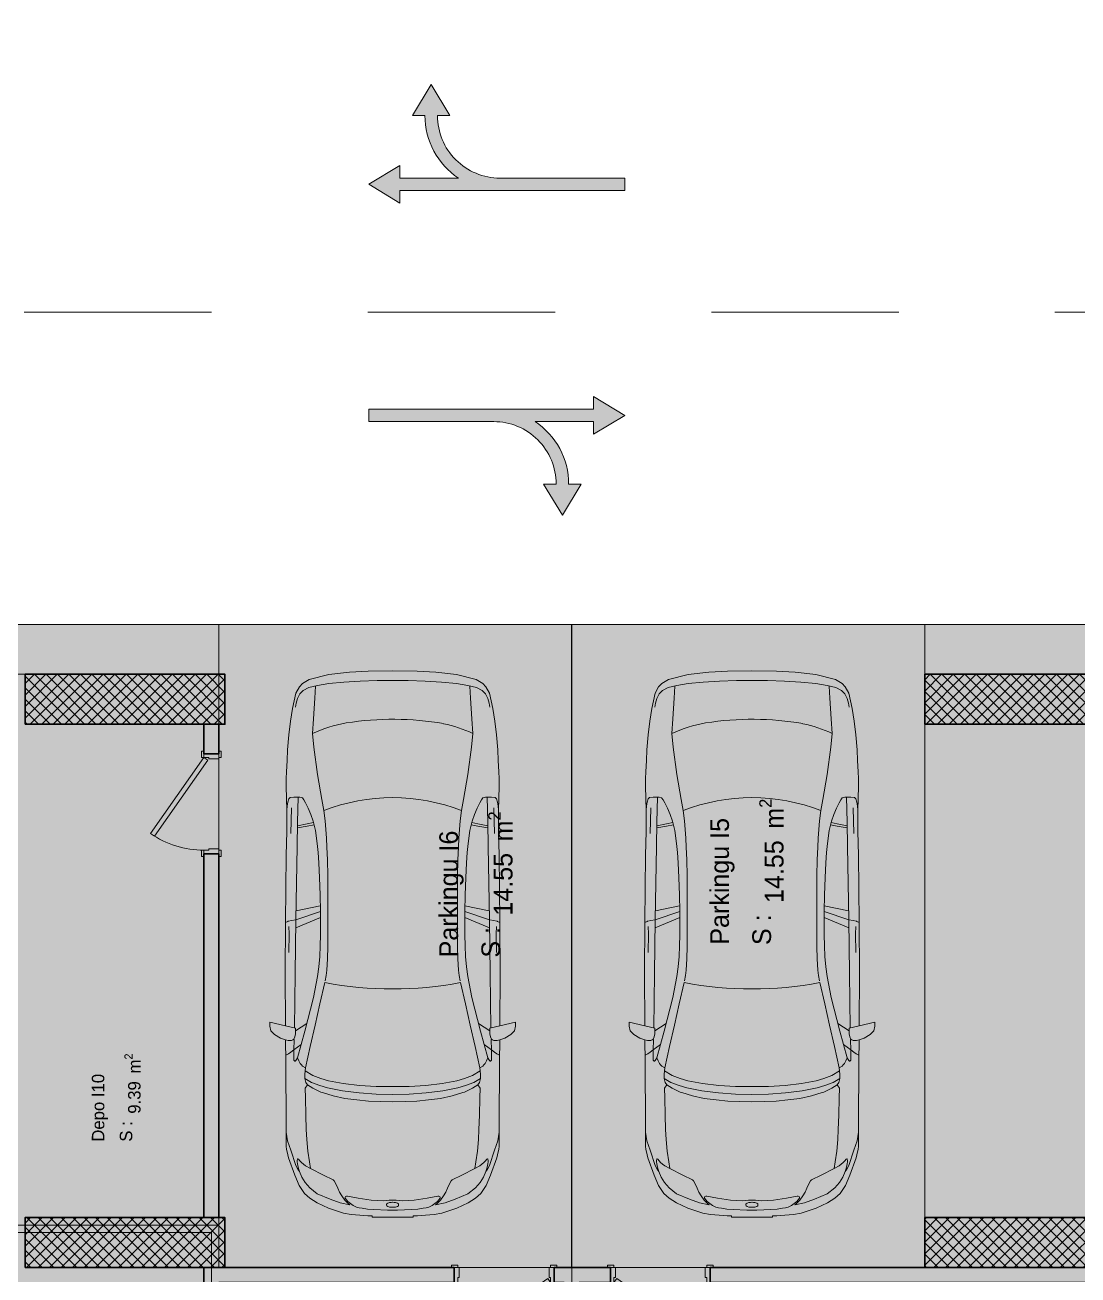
# Model space of a CAD drawing. Header units: millimetres. Extents: x 635850 to 824661, y -5878409 to -5774454.
# Drawn here: x 791653 to 800081, y -5817762 to -5807753 of the extents above; entities that cross this region are included whole.
import ezdxf
from ezdxf.enums import TextEntityAlignment as Align

# ---------------------------------------------------------------- set-up
doc = ezdxf.new("R2010")
doc.units = ezdxf.units.MM
doc.header["$MEASUREMENT"] = 0
doc.linetypes.add('A - Long Dashed', pattern=[2750, 1500, -1250])
for name, color, linetype, lineweight, true_color in [('A - Ndertesa 1 - Veturat_Pen_No__102', 7, 'Continuous', 13, 0xcccccc), ('A - Ndertesa 9 test_Pen_No__102', 7, 'Continuous', 13, 0xcccccc), ('A - Ndertesa 9 test_Pen_No__249', 7, 'Continuous', 13, 0xe8e8e8), ('A - Ndertesa 9 test_Pen_No__61', 7, 'Continuous', 20, 0x6a6a6a), ('A - Ndertesa 9 test_Pen_No__82', 7, 'Continuous', 20, 0xaaaaaa), ('A - Ndertesa 9 test_Pen_No__94', 7, 'Continuous', 13, 0xe4ad2c)]:
    doc.layers.add(name, color=color, linetype=linetype, lineweight=lineweight, true_color=true_color)
doc.layers.add('A - Ndertesa 9 test', color=7, linetype='Continuous')
doc.layers.add('ARCHICAD Doors', color=7, linetype='Continuous')
for name, color, linetype, lineweight in [('A - Ndertesa 9 test_Pen_No__1', 7, 'Continuous', 13), ('A - Ndertesa 9 test_Pen_No__101', 252, 'Continuous', 13), ('A - Ndertesa 9 test_Pen_No__22', 8, 'Continuous', 35), ('A - Ndertesa 9 test_Pen_No__42', 8, 'Continuous', 25), ('ARCHICAD Doors_Pen_No__142', 8, 'Continuous', 13), ('ARCHICAD Doors_Pen_No__22', 8, 'Continuous', 35), ('ARCHICAD Zone Stamps_Pen_No__101', 252, 'Continuous', 13)]:
    doc.layers.add(name, color=color, linetype=linetype, lineweight=lineweight)
doc.styles.add('GENERATED_STYLE_1', font='GOTHIC.TTF')
pattern_1 = [(45, (664183.82, -5827429.525), (-45.96194, 45.96194), []), (135, (664183.82, -5827429.525), (45.96194, 45.96194), [])]

# ---------------------------------------------------------------- blocks, each defined once
blk = doc.blocks.new('Parkingu I5__84', base_point=(797440, -5814493))
at = {"layer": 'A - Ndertesa 9 test_Pen_No__94', "linetype": 'Continuous', "lineweight": 0, "true_color": 0xffffff}
blk.add_hatch(color=7, dxfattribs=at).paths.add_polyline_path([(796029, -5817702), (798854, -5817702), (798854, -5812552), (796029, -5812552)])
at = {"layer": 'ARCHICAD Zone Stamps_Pen_No__101', "color": 252, "lineweight": 13, "insert": (797530, -5814783), "char_height": 150, "attachment_point": 1, "rotation": 90, "style": 'GENERATED_STYLE_1'}
blk.add_mtext('\\A1;{\\pql;\\pt0,5050;\\fCentury Gothic|b0|i0|c0|p34;14.55\\fCentury Gothic|b0|i0|c0|p34;\\A1{\\H.66x;\\S^  ;}\\fCentury Gothic|b0|i0|c0|p34; m\\fCentury Gothic|b0|i0|c0|p34;\\A1{\\H.66x;\\S2^  ;}}', dxfattribs=at)
at = {"layer": 'ARCHICAD Zone Stamps_Pen_No__101', "color": 252, "lineweight": 13, "style": 'GENERATED_STYLE_1'}
for tag, p in [('DUMMY_849', (797137, -5813922)), ('calculatedAreaCode', (797474, -5815120)), ('ROOM_NAME', (797137, -5815117))]:
    blk.add_attdef(tag, text='', height=150, rotation=90, dxfattribs=at).set_placement(p, align=Align.TOP_LEFT)
blk = doc.blocks.new('Parkingu I6__85', base_point=(795272, -5814595))
at = {"layer": 'A - Ndertesa 9 test_Pen_No__94', "linetype": 'Continuous', "lineweight": 0, "true_color": 0xffffff}
blk.add_hatch(color=7, dxfattribs=at).paths.add_polyline_path([(793204, -5817702), (796029, -5817702), (796029, -5812552), (793204, -5812552)])
at = {"layer": 'ARCHICAD Zone Stamps_Pen_No__101', "color": 252, "lineweight": 13, "insert": (795361, -5814885), "char_height": 150, "attachment_point": 1, "rotation": 90, "style": 'GENERATED_STYLE_1'}
blk.add_mtext('\\A1;{\\pql;\\pt0,5050;\\fCentury Gothic|b0|i0|c0|p34;14.55\\fCentury Gothic|b0|i0|c0|p34;\\A1{\\H.66x;\\S^  ;}\\fCentury Gothic|b0|i0|c0|p34; m\\fCentury Gothic|b0|i0|c0|p34;\\A1{\\H.66x;\\S2^  ;}}', dxfattribs=at)
at = {"layer": 'ARCHICAD Zone Stamps_Pen_No__101', "color": 252, "lineweight": 13, "style": 'GENERATED_STYLE_1'}
for tag, p in [('DUMMY_849', (794969, -5814024)), ('calculatedAreaCode', (795306, -5815221)), ('ROOM_NAME', (794969, -5815219))]:
    blk.add_attdef(tag, text='', height=150, rotation=90, dxfattribs=at).set_placement(p, align=Align.TOP_LEFT)
blk = doc.blocks.new('Depo I8__112', base_point=(799113, -5818292))
at = {"layer": 'A - Ndertesa 9 test_Pen_No__94', "linetype": 'Continuous', "lineweight": 0, "true_color": 0xffffff}
blk.add_hatch(color=7, dxfattribs=at).paths.add_polyline_path([(800400, -5817702), (796029, -5817702), (796029, -5819919), (800400, -5819778)])
at = {"layer": 'ARCHICAD Zone Stamps_Pen_No__101', "color": 252, "lineweight": 13, "insert": (799172, -5818447), "char_height": 100, "attachment_point": 1, "rotation": 90, "style": 'GENERATED_STYLE_1'}
blk.add_mtext('\\A1;{\\pql;\\pt0,5050;\\fCentury Gothic|b0|i0|c0|p34;9.38\\fCentury Gothic|b0|i0|c0|p34;\\A1{\\H.66x;\\S^  ;}\\fCentury Gothic|b0|i0|c0|p34; m\\fCentury Gothic|b0|i0|c0|p34;\\A1{\\H.66x;\\S2^  ;}}', dxfattribs=at)
at = {"layer": 'ARCHICAD Zone Stamps_Pen_No__101', "color": 252, "lineweight": 13, "style": 'GENERATED_STYLE_1'}
for tag, p in [('DUMMY_849', (798911, -5817951)), ('calculatedAreaCode', (799135, -5818671)), ('ROOM_NAME', (798911, -5818671))]:
    blk.add_attdef(tag, text='', height=100, rotation=90, dxfattribs=at).set_placement(p, align=Align.TOP_LEFT)
blk = doc.blocks.new('Depo I9__113', base_point=(793940, -5818879))
at = {"layer": 'A - Ndertesa 9 test_Pen_No__94', "linetype": 'Continuous', "lineweight": 0, "true_color": 0xffffff}
blk.add_hatch(color=7, dxfattribs=at).paths.add_polyline_path([(796029, -5817702), (793144, -5817702), (793144, -5820013), (796029, -5819919)])
at = {"layer": 'ARCHICAD Zone Stamps_Pen_No__101', "color": 252, "lineweight": 13, "insert": (793999, -5819034), "char_height": 100, "attachment_point": 1, "rotation": 90, "style": 'GENERATED_STYLE_1'}
blk.add_mtext('\\A1;{\\pql;\\pt0,5050;\\fCentury Gothic|b0|i0|c0|p34;6.53\\fCentury Gothic|b0|i0|c0|p34;\\A1{\\H.66x;\\S^  ;}\\fCentury Gothic|b0|i0|c0|p34; m\\fCentury Gothic|b0|i0|c0|p34;\\A1{\\H.66x;\\S2^  ;}}', dxfattribs=at)
at = {"layer": 'ARCHICAD Zone Stamps_Pen_No__101', "color": 252, "lineweight": 13, "style": 'GENERATED_STYLE_1'}
for tag, p in [('DUMMY_849', (793738, -5818538)), ('calculatedAreaCode', (793962, -5819258)), ('ROOM_NAME', (793738, -5819258))]:
    blk.add_attdef(tag, text='', height=100, rotation=90, dxfattribs=at).set_placement(p, align=Align.TOP_LEFT)
blk = doc.blocks.new('Depo I10__114', base_point=(792388, -5816317))
at = {"layer": 'A - Ndertesa 9 test_Pen_No__94', "linetype": 'Continuous', "lineweight": 0, "true_color": 0xffffff}
blk.add_hatch(color=7, dxfattribs=at).paths.add_polyline_path([(793204, -5812952), (791074, -5812952), (791074, -5817362), (793204, -5817362)])
at = {"layer": 'ARCHICAD Zone Stamps_Pen_No__101', "color": 252, "lineweight": 13, "insert": (792448, -5816471), "char_height": 100, "attachment_point": 1, "rotation": 90, "style": 'GENERATED_STYLE_1'}
blk.add_mtext('\\A1;{\\pql;\\pt0,5050;\\fCentury Gothic|b0|i0|c0|p34;9.39\\fCentury Gothic|b0|i0|c0|p34;\\A1{\\H.66x;\\S^  ;}\\fCentury Gothic|b0|i0|c0|p34; m\\fCentury Gothic|b0|i0|c0|p34;\\A1{\\H.66x;\\S2^  ;}}', dxfattribs=at)
at = {"layer": 'ARCHICAD Zone Stamps_Pen_No__101', "color": 252, "lineweight": 13, "style": 'GENERATED_STYLE_1'}
for tag, p in [('DUMMY_849', (792187, -5815975)), ('calculatedAreaCode', (792411, -5816695)), ('ROOM_NAME', (792187, -5816695))]:
    blk.add_attdef(tag, text='', height=100, rotation=90, dxfattribs=at).set_placement(p, align=Align.TOP_LEFT)
blk = doc.blocks.new('Depo I11__115', base_point=(791697, -5819052))
at = {"layer": 'A - Ndertesa 9 test_Pen_No__94', "linetype": 'Continuous', "lineweight": 0, "true_color": 0xffffff}
blk.add_hatch(color=7, dxfattribs=at).paths.add_polyline_path([(788954, -5817422), (788958, -5820148), (793144, -5820014), (793144, -5817422)])
at = {"layer": 'ARCHICAD Zone Stamps_Pen_No__101', "color": 252, "lineweight": 13, "insert": (791757, -5819246), "char_height": 100, "attachment_point": 1, "rotation": 90, "style": 'GENERATED_STYLE_1'}
blk.add_mtext('\\A1;{\\pql;\\pt0,5050;\\fCentury Gothic|b0|i0|c0|p34;11.14\\fCentury Gothic|b0|i0|c0|p34;\\A1{\\H.66x;\\S^  ;}\\fCentury Gothic|b0|i0|c0|p34; m\\fCentury Gothic|b0|i0|c0|p34;\\A1{\\H.66x;\\S2^  ;}}', dxfattribs=at)
at = {"layer": 'ARCHICAD Zone Stamps_Pen_No__101', "color": 252, "lineweight": 13, "style": 'GENERATED_STYLE_1'}
for tag, p in [('DUMMY_849', (791495, -5818672)), ('calculatedAreaCode', (791720, -5819470)), ('ROOM_NAME', (791495, -5819473))]:
    blk.add_attdef(tag, text='', height=100, rotation=90, dxfattribs=at).set_placement(p, align=Align.TOP_LEFT)
blk = doc.blocks.new('Door 25_8')
at = {"layer": 'ARCHICAD Doors_Pen_No__142', "color": 8, "linetype": 'Continuous', "lineweight": 13}
for p, q in [((-260, 394), (-237, 427)), ((-237, 427), (372, 0)), ((349, -33), (-260, 394)), ((-422, 0), (-422, 19)), ((-422, 19), (-372, 19)), ((-372, 0), (-422, 0)), ((-372, 0), (-400, 0)), ((-400, 0), (-400, -120)), ((-372, 19), (-372, 0)), ((-372, -40), (-372, 0)), ((372, 0), (349, -33)), ((372, 19), (422, 19)), ((372, 0), (372, 19)), ((422, 0), (372, 0)), ((400, 0), (372, 0)), ((372, 0), (372, -40)), ((400, -120), (400, 0)), ((422, 19), (422, 0)), ((-360, -40), (-372, -40)), ((-360, -120), (-360, -40)), ((372, -40), (360, -40)), ((360, -40), (360, -120)), ((-422, -139), (-422, -120)), ((-422, -120), (-372, -120)), ((-372, -139), (-422, -139)), ((-400, -120), (-360, -120)), ((-372, -120), (-372, -139)), ((360, -120), (400, -120)), ((372, -120), (422, -120)), ((372, -139), (372, -120)), ((422, -139), (372, -139)), ((422, -120), (422, -139))]:
    blk.add_line(p, q, dxfattribs=at)
blk.add_arc((372, 0), 744, 145, 180, dxfattribs=at)
at = {"layer": 'ARCHICAD Doors_Pen_No__22', "color": 8, "linetype": 'Continuous', "lineweight": 35}
for p, q in [((-400, 0), (-422, 0)), ((-400, 0), (-422, 0)), ((-400, 0), (-400, -120)), ((-400, 0), (-400, -120)), ((400, 0), (400, -120)), ((400, 0), (400, -120)), ((400, 0), (422, 0)), ((400, 0), (422, 0)), ((-400, -120), (-422, -120)), ((-400, -120), (-422, -120)), ((400, -120), (422, -120)), ((400, -120), (422, -120))]:
    blk.add_line(p, q, dxfattribs=at)
blk = doc.blocks.new('Wall_400', base_point=(793204, -5813352))
at = {"layer": 'A - Ndertesa 9 test_Pen_No__102', "linetype": 'Continuous', "lineweight": 0, "true_color": 0xcccccc}
for points in [[(793204, -5813352), (793084, -5813352), (793084, -5813589), (793204, -5813589)], [(793084, -5817302), (793204, -5817302), (793204, -5814389), (793084, -5814389)], [(793204, -5817702), (793084, -5817702), (793084, -5819760), (793181, -5819760), (793200, -5819760), (793200, -5819760), (793204, -5819760)]]:
    blk.add_hatch(color=254, dxfattribs=at).paths.add_polyline_path(points)
at = {"layer": 'A - Ndertesa 9 test_Pen_No__22', "color": 8, "linetype": 'Continuous', "lineweight": 35}
for p, q in [((793084, -5813589), (793084, -5813567)), ((793084, -5813589), (793204, -5813589)), ((793204, -5813589), (793204, -5813567)), ((793084, -5814389), (793084, -5814411)), ((793084, -5814389), (793204, -5814389)), ((793204, -5814389), (793204, -5814411))]:
    blk.add_line(p, q, dxfattribs=at)
at = {"layer": 'A - Ndertesa 9 test_Pen_No__22', "color": 8, "linetype": 'Continuous', "lineweight": 35, "flags": 128}
for points in [[(793084, -5813352), (793084, -5813589)], [(793204, -5813589), (793204, -5813352)], [(793084, -5814389), (793084, -5817302)], [(793204, -5817302), (793204, -5814389)], [(793084, -5817702), (793084, -5819760)], [(793204, -5819760), (793204, -5817822)], [(793084, -5819760), (793181, -5819760)], [(793200, -5819760), (793204, -5819760)]]:
    blk.add_lwpolyline(points, dxfattribs=at)
at = {"layer": 'ARCHICAD Doors', "color": 7, "linetype": 'Continuous', "lineweight": 13, "zscale": 1000, "rotation": 90}
blk.add_blockref('Door 25_8', (793084, -5813989), dxfattribs=at)
blk = doc.blocks.new('Wall_408', base_point=(806404, -5817702))
at = {"layer": 'A - Ndertesa 9 test_Pen_No__102', "linetype": 'Continuous', "lineweight": 0, "true_color": 0xcccccc}
for points in [[(793204, -5817702), (793204, -5817822), (795088, -5817822), (795088, -5817702)], [(795888, -5817702), (795888, -5817822), (796338, -5817822), (796338, -5817702)], [(797138, -5817822), (800587, -5817822), (800587, -5817702), (797138, -5817702)], [(801387, -5817822), (806284, -5817822), (806284, -5817702), (801387, -5817702)]]:
    blk.add_hatch(color=254, dxfattribs=at).paths.add_polyline_path(points)
at = {"layer": 'A - Ndertesa 9 test_Pen_No__22', "color": 8, "linetype": 'Continuous', "lineweight": 35}
for p, q in [((795088, -5817702), (795066, -5817702)), ((795088, -5817822), (795088, -5817702)), ((795888, -5817702), (795910, -5817702)), ((795888, -5817822), (795888, -5817702)), ((796338, -5817702), (796316, -5817702)), ((796338, -5817822), (796338, -5817702)), ((797138, -5817702), (797160, -5817702)), ((797138, -5817822), (797138, -5817702)), ((800587, -5817702), (800565, -5817702)), ((800587, -5817822), (800587, -5817702)), ((801387, -5817702), (801409, -5817702)), ((801387, -5817822), (801387, -5817702)), ((795088, -5817822), (795066, -5817822)), ((795888, -5817822), (795910, -5817822)), ((796338, -5817822), (796316, -5817822)), ((797138, -5817822), (797160, -5817822)), ((800587, -5817822), (800565, -5817822)), ((801387, -5817822), (801409, -5817822))]:
    blk.add_line(p, q, dxfattribs=at)
at = {"layer": 'A - Ndertesa 9 test_Pen_No__22', "color": 8, "linetype": 'Continuous', "lineweight": 35, "flags": 128}
for points in [[(795088, -5817702), (793253, -5817702)], [(796338, -5817702), (795888, -5817702)], [(798854, -5817702), (797138, -5817702)], [(800587, -5817702), (800454, -5817702)], [(803404, -5817702), (801387, -5817702)], [(793204, -5817822), (795088, -5817822)], [(795888, -5817822), (795969, -5817822)], [(796089, -5817822), (796338, -5817822)], [(797138, -5817822), (800334, -5817822)], [(800454, -5817822), (800587, -5817822)], [(801387, -5817822), (806284, -5817822)]]:
    blk.add_lwpolyline(points, dxfattribs=at)
at = {"layer": 'ARCHICAD Doors', "color": 7, "linetype": 'Continuous', "lineweight": 13, "xscale": -1, "zscale": 1000, "rotation": 180}
blk.add_blockref('Door 25_8', (795488, -5817822), dxfattribs=at)
at = {"layer": 'ARCHICAD Doors', "color": 7, "linetype": 'Continuous', "lineweight": 13, "zscale": 1000, "rotation": 180}
for p in [(796738, -5817822), (800987, -5817822)]:
    blk.add_blockref('Door 25_8', p, dxfattribs=at)
blk = doc.blocks.new('Column_434', base_point=(799654, -5813152))
at = {"layer": 'A - Ndertesa 9 test_Pen_No__101', "linetype": 'Continuous', "lineweight": 13}
h = blk.add_hatch(dxfattribs=at)
h.set_pattern_fill('Concrete_Block', color=252, style=0, pattern_type=2)
h.set_pattern_definition(pattern_1)
h.paths.add_polyline_path([(798854, -5813352), (800454, -5813352), (800454, -5812952), (798854, -5812952)])
at = {"layer": 'A - Ndertesa 9 test_Pen_No__22', "color": 8, "linetype": 'Continuous', "lineweight": 35, "flags": 128}
blk.add_lwpolyline([(798854, -5813352), (798854, -5812952), (800454, -5812952), (800454, -5813352)], close=True, dxfattribs=at)
blk = doc.blocks.new('Column_435', base_point=(792453, -5813152))
at = {"layer": 'A - Ndertesa 9 test_Pen_No__101', "linetype": 'Continuous', "lineweight": 13}
h = blk.add_hatch(dxfattribs=at)
h.set_pattern_fill('Concrete_Block', color=252, style=0, pattern_type=2)
h.set_pattern_definition(pattern_1)
h.paths.add_polyline_path([(791653, -5813352), (793253, -5813352), (793253, -5812952), (791653, -5812952)])
at = {"layer": 'A - Ndertesa 9 test_Pen_No__22', "color": 8, "linetype": 'Continuous', "lineweight": 35, "flags": 128}
blk.add_lwpolyline([(791653, -5813352), (791653, -5812952), (793253, -5812952), (793253, -5813352)], close=True, dxfattribs=at)
blk = doc.blocks.new('Column_437', base_point=(799654, -5817502))
at = {"layer": 'A - Ndertesa 9 test_Pen_No__101', "linetype": 'Continuous', "lineweight": 13}
h = blk.add_hatch(dxfattribs=at)
h.set_pattern_fill('Concrete_Block', color=252, style=0, pattern_type=2)
h.set_pattern_definition(pattern_1)
h.paths.add_polyline_path([(798854, -5817702), (800454, -5817702), (800454, -5817302), (798854, -5817302)])
at = {"layer": 'A - Ndertesa 9 test_Pen_No__22', "color": 8, "linetype": 'Continuous', "lineweight": 35, "flags": 128}
blk.add_lwpolyline([(798854, -5817702), (798854, -5817302), (800454, -5817302), (800454, -5817702)], close=True, dxfattribs=at)
blk = doc.blocks.new('Column_439', base_point=(792453, -5817502))
at = {"layer": 'A - Ndertesa 9 test_Pen_No__101', "linetype": 'Continuous', "lineweight": 13}
h = blk.add_hatch(dxfattribs=at)
h.set_pattern_fill('Concrete_Block', color=252, style=0, pattern_type=2)
h.set_pattern_definition(pattern_1)
h.paths.add_polyline_path([(791653, -5817702), (793253, -5817702), (793253, -5817302), (791653, -5817302)])
at = {"layer": 'A - Ndertesa 9 test_Pen_No__22', "color": 8, "linetype": 'Continuous', "lineweight": 35, "flags": 128}
blk.add_lwpolyline([(791653, -5817702), (791653, -5817302), (793253, -5817302), (793253, -5817702)], close=True, dxfattribs=at)
blk = doc.blocks.new('Car 05 25')
at = {"layer": 'A - Ndertesa 1 - Veturat_Pen_No__102', "color": 254, "linetype": 'Continuous', "lineweight": 13, "true_color": 0xcccccc}
for p, q in [((125, 791), (129, 820)), ((129, 820), (139, 832)), ((139, 832), (165, 840)), ((165, 840), (195, 844)), ((195, 844), (231, 846)), ((211, 809), (418, 816)), ((1115, 809), (1109, 774)), ((1120, 833), (1115, 809)), ((1121, 838), (1120, 836)), ((1120, 836), (1120, 833)), ((1130, 859), (1121, 838)), ((1163, 830), (1220, 829)), ((1220, 829), (1370, 831)), ((1958, 858), (1977, 777)), ((2075, 836), (2068, 858)), ((2070, 800), (2075, 809)), ((2075, 809), (2075, 836)), ((2148, 790), (2167, 814)), ((2167, 814), (2182, 834)), ((2182, 834), (2193, 856)), ((2808, 853), (2877, 843)), ((2877, 843), (2954, 814)), ((2904, 833), (2905, 833)), ((2954, 814), (3076, 775)), ((-729, 716), (-751, 670)), ((-701, 743), (-729, 716)), ((-665, 761), (-701, 743)), ((-627, 772), (-665, 761)), ((-595, 778), (-627, 772)), ((126, 744), (125, 791)), ((327, 762), (125, 756)), ((132, 723), (126, 744)), ((147, 711), (132, 723)), ((171, 697), (147, 711)), ((522, 765), (327, 762)), ((355, 762), (339, 683)), ((373, 763), (357, 683)), ((814, 769), (522, 765)), ((1109, 774), (814, 769)), ((1036, 773), (997, 579)), ((1042, 578), (1108, 774)), ((1173, 775), (1090, 578)), ((1109, 774), (1538, 780)), ((1538, 780), (1975, 786)), ((2000, 702), (1730, 634)), ((1939, 686), (1996, 777)), ((1977, 777), (2020, 777)), ((2000, 702), (2214, 763)), ((2020, 777), (2044, 783)), ((2044, 783), (2063, 792)), ((2063, 792), (2070, 800)), ((2069, 788), (2065, 794)), ((2069, 788), (2148, 790)), ((2107, 732), (2148, 790)), ((2148, 790), (2206, 792)), ((2206, 792), (2227, 791)), ((2227, 770), (2214, 763)), ((2214, 763), (2238, 752)), ((2227, 791), (2233, 790)), ((2234, 774), (2227, 770)), ((2233, 790), (2238, 787)), ((2238, 777), (2234, 774)), ((2241, 784), (2238, 787)), ((2238, 777), (2241, 781)), ((2238, 752), (2259, 740)), ((2241, 781), (2241, 784)), ((2259, 740), (2269, 731)), ((2269, 731), (2279, 722)), ((2279, 722), (2294, 698)), ((2294, 698), (2317, 701)), ((2317, 701), (2346, 703)), ((2355, 640), (2317, 701)), ((2346, 703), (2379, 702)), ((2410, 649), (2379, 702)), ((2379, 702), (2411, 694)), ((3022, 758), (3024, 762)), ((3024, 754), (3022, 758)), ((3024, 762), (3035, 765)), ((3038, 743), (3024, 754)), ((3035, 765), (3047, 764)), ((3051, 731), (3038, 743)), ((3047, 764), (3061, 763)), ((3065, 715), (3051, 731)), ((3061, 763), (3090, 757)), ((3077, 698), (3065, 715)), ((3100, 763), (3076, 775)), ((3090, 757), (3108, 751)), ((3114, 753), (3100, 763)), ((3108, 751), (3123, 746)), ((3123, 746), (3114, 753)), ((3170, 727), (3123, 746)), ((3212, 701), (3170, 727)), ((3254, 663), (3212, 701)), ((-768, 602), (-783, 510)), ((-768, 602), (-751, 670)), ((-764, 617), (-666, 624)), ((-666, 624), (-501, 634)), ((-501, 634), (-383, 642)), ((-383, 642), (-274, 631)), ((-274, 631), (-56, 601)), ((213, 677), (171, 697)), ((266, 655), (213, 677)), ((319, 636), (266, 655)), ((393, 618), (319, 636)), ((339, 683), (330, 634)), ((357, 683), (347, 629)), ((475, 607), (393, 618)), ((521, 602), (475, 607)), ((570, 597), (521, 602)), ((1562, 601), (1484, 590)), ((1730, 634), (1562, 601)), ((1780, 582), (1953, 621)), ((1953, 621), (2122, 660)), ((2122, 660), (2294, 698)), ((2294, 698), (2294, 698)), ((2380, 575), (2355, 640)), ((2436, 583), (2410, 649)), ((2411, 694), (2411, 694)), ((2429, 682), (2411, 694)), ((2429, 682), (2457, 700)), ((2429, 682), (2429, 682)), ((2429, 682), (2457, 640)), ((2457, 700), (2535, 698)), ((2457, 640), (2487, 574)), ((2535, 698), (2535, 698)), ((2535, 698), (2673, 696)), ((2673, 696), (2787, 691)), ((2787, 691), (2868, 687)), ((2868, 687), (2960, 679)), ((2960, 679), (2868, 687)), ((2960, 679), (3047, 666)), ((3047, 666), (3100, 657)), ((3100, 657), (3077, 698)), ((3153, 554), (3100, 657)), ((3302, 603), (3254, 663)), ((3302, 603), (3346, 501)), ((-783, 510), (-795, 391)), ((-56, 601), (146, 567)), ((146, 567), (233, 552)), ((233, 552), (315, 541)), ((315, 541), (384, 535)), ((384, 535), (454, 530)), ((454, 530), (526, 526)), ((526, 526), (628, 522)), ((653, 591), (570, 597)), ((628, 522), (757, 518)), ((773, 585), (653, 591)), ((757, 518), (1323, 518)), ((907, 580), (773, 585)), ((1042, 578), (907, 580)), ((1228, 578), (1042, 578)), ((1316, 580), (1228, 578)), ((1403, 584), (1316, 580)), ((1323, 518), (1420, 522)), ((1484, 590), (1403, 584)), ((1420, 522), (1467, 524)), ((1467, 524), (1511, 528)), ((1511, 528), (1554, 533)), ((1554, 533), (1597, 541)), ((1597, 541), (1597, 541)), ((1611, 544), (1780, 582)), ((2397, 514), (2380, 575)), ((2419, 396), (2397, 514)), ((2454, 522), (2436, 583)), ((2478, 401), (2454, 522)), ((2487, 574), (2492, 562)), ((2492, 562), (2518, 477)), ((3190, 476), (3153, 554)), ((3346, 501), (3374, 420)), ((2494, 269), (2478, 401)), ((2518, 477), (2538, 384)), ((3199, 467), (3190, 476)), ((3221, 454), (3199, 467)), ((3256, 439), (3221, 454)), ((3288, 425), (3256, 439)), ((3319, 408), (3288, 425)), ((3353, 384), (3319, 408)), ((3391, 344), (3374, 420)), ((-795, 391), (-802, 259)), ((2434, 266), (2419, 396)), ((2538, 384), (2551, 286)), ((3325, 377), (3321, 370)), ((3321, 370), (3321, 362)), ((3321, 362), (3338, 277)), ((3328, 380), (3325, 377)), ((3338, 379), (3328, 380)), ((3364, 358), (3338, 379)), ((3377, 360), (3353, 384)), ((3397, 316), (3364, 358)), ((3391, 344), (3377, 360)), ((3408, 289), (3397, 316)), ((-802, 259), (-807, 125)), ((2442, 132), (2434, 266)), ((2503, 133), (2494, 269)), ((2551, 286), (2560, 194)), ((3338, 277), (3352, 173)), ((3408, 289), (3414, 267)), ((3414, 267), (3418, 243)), ((3418, 243), (3424, 201)), ((3424, 201), (3428, 152)), ((-807, 125), (-808, 0)), ((2444, 0), (2442, 132)), ((2506, 0), (2503, 133)), ((2560, 194), (2564, 101)), ((2564, 101), (2566, 0)), ((3352, 173), (3358, 76)), ((3432, 40), (3428, 152)), ((-807, -125), (-808, 0)), ((2444, 0), (2442, -132)), ((2564, -101), (2566, 0)), ((3354, 28), (3358, 76)), ((3354, 28), (3354, -1)), ((3354, -28), (3354, 1)), ((3371, 12), (3370, -1)), ((3371, -12), (3370, 1)), ((3372, 24), (3371, 12)), ((3376, 39), (3372, 24)), ((3382, 47), (3376, 39)), ((3386, 48), (3382, 47)), ((3386, 48), (3394, 48)), ((3399, 47), (3394, 48)), ((3404, 39), (3399, 47)), ((3404, 39), (3408, 24)), ((3408, 24), (3410, 8)), ((3410, 8), (3410, 0)), ((3432, 57), (3432, 57)), ((3432, 0), (3432, 40)), ((3432, 0), (3432, -40)), ((2506, 0), (2503, -133)), ((3352, -173), (3358, -76)), ((3354, -28), (3358, -76)), ((3372, -24), (3371, -12)), ((3376, -39), (3372, -24)), ((3382, -47), (3376, -39)), ((3386, -48), (3382, -47)), ((3386, -48), (3394, -48)), ((3399, -47), (3394, -48)), ((3404, -39), (3399, -47)), ((3404, -39), (3408, -24)), ((3408, -24), (3410, -8)), ((3410, -8), (3410, 0)), ((3432, -40), (3428, -152)), ((3432, -57), (3432, -57)), ((-802, -259), (-807, -125)), ((2442, -132), (2434, -266)), ((2503, -133), (2494, -269)), ((2551, -286), (2560, -194)), ((2560, -194), (2564, -101)), ((3338, -277), (3352, -173)), ((3424, -201), (3428, -152)), ((-795, -391), (-802, -259)), ((2434, -266), (2419, -396)), ((2494, -269), (2478, -401)), ((2538, -384), (2551, -286)), ((3321, -362), (3338, -277)), ((3408, -289), (3397, -316)), ((3408, -289), (3414, -267)), ((3414, -267), (3418, -243)), ((3418, -243), (3424, -201)), ((-783, -510), (-795, -391)), ((2419, -396), (2397, -514)), ((2518, -477), (2538, -384)), ((3353, -384), (3319, -408)), ((3321, -370), (3321, -362)), ((3325, -377), (3321, -370)), ((3328, -380), (3325, -377)), ((3338, -379), (3328, -380)), ((3364, -358), (3338, -379)), ((3377, -360), (3353, -384)), ((3397, -316), (3364, -358)), ((3391, -344), (3374, -420)), ((3391, -344), (3377, -360)), ((2478, -401), (2454, -522)), ((2492, -562), (2518, -477)), ((3190, -476), (3153, -554)), ((3199, -467), (3190, -476)), ((3221, -454), (3199, -467)), ((3256, -439), (3221, -454)), ((3288, -425), (3256, -439)), ((3319, -408), (3288, -425)), ((3346, -501), (3374, -420)), ((-768, -602), (-783, -510)), ((-274, -631), (-56, -601)), ((-56, -601), (146, -567)), ((146, -567), (233, -552)), ((233, -552), (315, -541)), ((315, -541), (384, -535)), ((384, -535), (454, -530)), ((454, -530), (526, -526)), ((570, -597), (521, -602)), ((526, -526), (628, -522)), ((653, -591), (570, -597)), ((628, -522), (757, -518)), ((773, -585), (653, -591)), ((757, -518), (1323, -518)), ((907, -580), (773, -585)), ((1042, -578), (907, -580)), ((1036, -773), (997, -579)), ((1042, -578), (1108, -774)), ((1228, -578), (1042, -578)), ((1173, -775), (1090, -578)), ((1316, -580), (1228, -578)), ((1403, -584), (1316, -580)), ((1323, -518), (1420, -522)), ((1484, -590), (1403, -584)), ((1420, -522), (1467, -524)), ((1467, -524), (1511, -528)), ((1562, -601), (1484, -590)), ((1511, -528), (1554, -533)), ((1554, -533), (1597, -541)), ((1597, -541), (1597, -541)), ((1611, -544), (1780, -582)), ((1780, -582), (1953, -621)), ((2380, -575), (2355, -640)), ((2397, -514), (2380, -575)), ((2436, -583), (2410, -649)), ((2454, -522), (2436, -583)), ((2457, -640), (2487, -574)), ((2487, -574), (2492, -562)), ((3153, -554), (3100, -657)), ((3302, -603), (3346, -501)), ((-768, -602), (-751, -670)), ((-764, -617), (-666, -624)), ((-729, -716), (-751, -670)), ((-666, -624), (-501, -634)), ((-501, -634), (-383, -642)), ((-383, -642), (-274, -631)), ((171, -697), (147, -711)), ((213, -677), (171, -697)), ((266, -655), (213, -677)), ((319, -636), (266, -655)), ((393, -618), (319, -636)), ((339, -683), (330, -634)), ((355, -762), (339, -683)), ((357, -683), (347, -629)), ((373, -763), (357, -683)), ((475, -607), (393, -618)), ((521, -602), (475, -607)), ((1730, -634), (1562, -601)), ((2000, -702), (1730, -634)), ((1939, -686), (1996, -777)), ((1953, -621), (2122, -660)), ((2122, -660), (2294, -698)), ((2279, -722), (2294, -698)), ((2294, -698), (2317, -701)), ((2294, -698), (2294, -698)), ((2355, -640), (2317, -701)), ((2410, -649), (2379, -702)), ((2379, -702), (2411, -694)), ((2429, -682), (2411, -694)), ((2411, -694), (2411, -694)), ((2429, -682), (2457, -640)), ((2429, -682), (2429, -682)), ((2429, -682), (2457, -700)), ((2457, -700), (2535, -698)), ((2535, -698), (2673, -696)), ((2535, -698), (2535, -698)), ((2673, -696), (2787, -691)), ((2787, -691), (2868, -687)), ((2868, -687), (2960, -679)), ((2960, -679), (2868, -687)), ((2960, -679), (3047, -666)), ((3047, -666), (3100, -657)), ((3077, -698), (3065, -715)), ((3100, -657), (3077, -698)), ((3254, -663), (3212, -701)), ((3302, -603), (3254, -663)), ((-701, -743), (-729, -716)), ((-665, -761), (-701, -743)), ((-627, -772), (-665, -761)), ((-595, -778), (-627, -772)), ((126, -744), (125, -791)), ((327, -762), (125, -756)), ((125, -791), (129, -820)), ((132, -723), (126, -744)), ((147, -711), (132, -723)), ((522, -765), (327, -762)), ((814, -769), (522, -765)), ((1109, -774), (814, -769)), ((1109, -774), (1538, -780)), ((1115, -809), (1109, -774)), ((1538, -780), (1975, -786)), ((1958, -858), (1977, -777)), ((1977, -777), (2020, -777)), ((2000, -702), (2214, -763)), ((2020, -777), (2044, -783)), ((2044, -783), (2063, -792)), ((2063, -792), (2070, -800)), ((2069, -788), (2065, -794)), ((2069, -788), (2148, -790)), ((2070, -800), (2075, -809)), ((2107, -732), (2148, -790)), ((2148, -790), (2167, -814)), ((2148, -790), (2206, -792)), ((2206, -792), (2227, -791)), ((2214, -763), (2238, -752)), ((2227, -770), (2214, -763)), ((2234, -774), (2227, -770)), ((2227, -791), (2233, -790)), ((2233, -790), (2238, -787)), ((2238, -777), (2234, -774)), ((2238, -752), (2259, -740)), ((2238, -777), (2241, -781)), ((2241, -784), (2238, -787)), ((2241, -781), (2241, -784)), ((2259, -740), (2269, -731)), ((2269, -731), (2279, -722)), ((2317, -701), (2346, -703)), ((2346, -703), (2379, -702)), ((2954, -814), (3076, -775)), ((3024, -754), (3022, -758)), ((3022, -758), (3024, -762)), ((3038, -743), (3024, -754)), ((3024, -762), (3035, -765)), ((3035, -765), (3047, -764)), ((3051, -731), (3038, -743)), ((3047, -764), (3061, -763)), ((3065, -715), (3051, -731)), ((3061, -763), (3090, -757)), ((3100, -763), (3076, -775)), ((3090, -757), (3108, -751)), ((3114, -753), (3100, -763)), ((3108, -751), (3123, -746)), ((3123, -746), (3114, -753)), ((3170, -727), (3123, -746)), ((3212, -701), (3170, -727)), ((129, -820), (139, -832)), ((139, -832), (165, -840)), ((165, -840), (195, -844)), ((195, -844), (231, -846)), ((211, -809), (418, -816)), ((1120, -833), (1115, -809)), ((1120, -836), (1120, -833)), ((1121, -838), (1120, -836)), ((1130, -859), (1121, -838)), ((1163, -830), (1220, -829)), ((1220, -829), (1370, -831)), ((2075, -836), (2068, -858)), ((2075, -809), (2075, -836)), ((2167, -814), (2182, -834)), ((2182, -834), (2193, -856)), ((2808, -853), (2877, -843)), ((2877, -843), (2954, -814))]:
    blk.add_line(p, q, dxfattribs=at)
at = {"layer": 'A - Ndertesa 1 - Veturat_Pen_No__102', "color": 254, "linetype": 'Continuous', "lineweight": 13, "true_color": 0xcccccc, "flags": 128}
blk.add_lwpolyline([(-483, -817), (-372, -830), (-252, -841), (-168, -845), (-78, -851), (-24, -852), (40, -852), (231, -846), (400, -848), (591, -852), (857, -856), (1130, -859), (1536, -860), (1958, -858), (1929, -983), (1961, -983), (1997, -975), (2027, -945), (2055, -898), (2068, -858), (2120, -857), (2193, -856), (2808, -853), (2856, -853), (2891, -853), (2923, -852), (2945, -849), (2990, -840), (3014, -833), (3154, -783), (3236, -748), (3269, -728), (3299, -706), (3337, -663), (3374, -604), (3418, -513), (3457, -393), (3468, -331), (3474, -264), (3478, -200), (3479, -165), (3490, -165), (3490, 165), (3479, 165), (3478, 200), (3474, 264), (3468, 331), (3457, 393), (3418, 513), (3374, 604), (3337, 663), (3299, 706), (3269, 728), (3236, 748), (3154, 783), (3014, 833), (2990, 840), (2945, 849), (2923, 852), (2891, 853), (2856, 853), (2808, 853), (2193, 856), (2120, 857), (2068, 858), (2055, 898), (2027, 945), (1997, 975), (1961, 983), (1929, 983), (1958, 858), (1536, 860), (1130, 859), (857, 856), (591, 852), (400, 848), (231, 846), (40, 852), (-24, 852), (-78, 851), (-168, 845), (-252, 841), (-372, 830), (-483, 817), (-585, 801), (-706, 776), (-758, 747), (-785, 722), (-815, 668), (-855, 511), (-875, 345), (-883, 195), (-885, 0), (-883, -195), (-875, -345), (-855, -511), (-815, -668), (-785, -722), (-758, -747), (-706, -776), (-585, -801)], close=True, dxfattribs=at)
at = {"layer": 'A - Ndertesa 1 - Veturat_Pen_No__102', "color": 254, "linetype": 'Continuous', "lineweight": 13, "true_color": 0xcccccc}
for centre, radius, start, end in [((493, 218), 973, 154.1545, 170.9117), ((1650, 0), 1520, 158.6992, 201.3008), ((-1245, 0), 2907, 349.2142, 10.7858), ((1856, -2), 2354, 170.8804, 189.9223), ((493, -218), 973, 191.2305, 205.8455)]:
    blk.add_arc(centre, radius, start, end, dxfattribs=at)

msp = doc.modelspace()

# ---------------------------------------------------------------- hatches: boundary and pattern name
at = {"layer": 'A - Ndertesa 9 test_Pen_No__1', "linetype": 'Continuous', "lineweight": 0, "true_color": 0xffffff}
for points in [[(795454.1, -5808978.8, -0.4142136), (794954.1, -5808478.8), (795054.1, -5808478.8), (794904.1, -5808228.8), (794754.1, -5808478.8), (794854.1, -5808478.8, 0.2513807), (795122.4, -5808978.8), (794654.1, -5808978.8), (794654.1, -5808878.8), (794404.1, -5809028.8), (794654.1, -5809178.8), (794654.1, -5809078.8), (796454.1, -5809078.8), (796454.1, -5808978.8)], [(795404.1, -5810928.8, -0.4142136), (795904.1, -5811428.8), (795804.1, -5811428.8), (795954.1, -5811678.8), (796104.1, -5811428.8), (796004.1, -5811428.8, 0.2513807), (795735.7, -5810928.8), (796204.1, -5810928.8), (796204.1, -5811028.8), (796454.1, -5810878.8), (796204.1, -5810728.8), (796204.1, -5810828.8), (794404.1, -5810828.8), (794404.1, -5810928.8)]]:
    msp.add_hatch(color=7, dxfattribs=at).paths.add_polyline_path(points)
at = {"layer": 'A - Ndertesa 9 test_Pen_No__102', "linetype": 'Continuous', "lineweight": 0, "true_color": 0x333333}
msp.add_hatch(color=250, dxfattribs=at).paths.add_polyline_path([(785805, -5814055.8, 0.1073194), (788580.3, -5812683.1, -0.1698217), (788954.2, -5812552.2), (814304.2, -5812552.2), (814304.2, -5818751.3), (807207, -5819307.8), (785796.9, -5820000.1)])
at = {"layer": 'A - Ndertesa 9 test_Pen_No__61', "linetype": 'Continuous', "lineweight": 0, "true_color": 0xb4b4b4}
msp.add_hatch(color=253, dxfattribs=at).paths.add_polyline_path([(792534.6, -5817613.8), (792394.6, -5817613.8), (792394.6, -5817433.8), (792439.3, -5817581.6)])

# ---------------------------------------------------------------- linework, layer by layer
at = {"layer": 'A - Ndertesa 9 test', "color": 7, "linetype": 'Continuous', "lineweight": 0, "true_color": 0xffffff, "flags": 128}
for points in [[(793204.2, -5817702.2), (796029.2, -5817702.2), (796029.2, -5812552.2), (793204.2, -5812552.2)], [(796029.2, -5817702.2), (798854.2, -5817702.2), (798854.2, -5812552.2), (796029.2, -5812552.2)], [(793204.2, -5812952.2), (791074.2, -5812952.2), (791074.2, -5817362.2), (793204.2, -5817362.2)], [(788954.2, -5817422.2), (788958.5, -5820148), (793144.2, -5820014.3), (793144.2, -5817422.2)], [(796029.2, -5817702.2), (793144.2, -5817702.2), (793144.2, -5820012.6), (796029.2, -5819919.3)], [(800400.2, -5817702.2), (796029.2, -5817702.2), (796029.2, -5819919.3), (800400.2, -5819778)]]:
    msp.add_lwpolyline(points, close=True, dxfattribs=at)
at = {"layer": 'A - Ndertesa 9 test_Pen_No__102', "color": 254, "linetype": 'Continuous', "lineweight": 13, "true_color": 0xcccccc, "flags": 128}
for points in [[(795454.1, -5808978.8, -0.4142136), (794954.1, -5808478.8), (795054.1, -5808478.8), (794904.1, -5808228.8), (794754.1, -5808478.8), (794854.1, -5808478.8, 0.2513807), (795122.4, -5808978.8), (794654.1, -5808978.8), (794654.1, -5808878.8), (794404.1, -5809028.8), (794654.1, -5809178.8), (794654.1, -5809078.8), (796454.1, -5809078.8), (796454.1, -5808978.8)], [(795404.1, -5810928.8, -0.4142136), (795904.1, -5811428.8), (795804.1, -5811428.8), (795954.1, -5811678.8), (796104.1, -5811428.8), (796004.1, -5811428.8, 0.2513807), (795735.7, -5810928.8), (796204.1, -5810928.8), (796204.1, -5811028.8), (796454.1, -5810878.8), (796204.1, -5810728.8), (796204.1, -5810828.8), (794404.1, -5810828.8), (794404.1, -5810928.8)]]:
    msp.add_lwpolyline(points, format="xyb", close=True, dxfattribs=at)
at = {"layer": 'A - Ndertesa 9 test_Pen_No__249', "color": 254, "linetype": 'A - Long Dashed', "lineweight": 13, "true_color": 0xe8e8e8, "flags": 128}
msp.add_lwpolyline([(802304.2, -5799101.4), (802304.2, -5808052.2, -0.4142136), (800304.2, -5810052.2), (788954.3, -5810052.2, 0.1698979), (787021.6, -5810728.5, -0.0737332), (785805, -5811434.7)], format="xyb", dxfattribs=at)
at = {"layer": 'A - Ndertesa 9 test_Pen_No__42', "color": 8, "linetype": 'Continuous', "lineweight": 25, "flags": 128}
msp.add_lwpolyline([(796029.2, -5817702.2), (796029.2, -5812552.2)], dxfattribs=at)
at = {"layer": 'A - Ndertesa 9 test_Pen_No__82', "color": 253, "linetype": 'Continuous', "lineweight": 20, "true_color": 0xaaaaaa, "flags": 128}
msp.add_lwpolyline([(804804.2, -5812552.2), (788954.3, -5812552.2, 0.1698979), (788580.3, -5812683.1, -0.1073194), (785805, -5814055.8)], format="xyb", dxfattribs=at)
for points in [[(793204.2, -5812952.2), (793204.2, -5812552.2)], [(798854.2, -5817702.2), (798854.2, -5813352.2)]]:
    msp.add_lwpolyline(points, dxfattribs=at)

# ---------------------------------------------------------------- block references
at = {"layer": 'A - Ndertesa 9 test', "color": 252, "linetype": 'Continuous', "lineweight": 13}
for name, p, values in [('Parkingu I6__85', (795272, -5814594.7), {'ROOM_NAME': 'Parkingu I6', 'calculatedAreaCode': 'S : '}), ('Parkingu I5__84', (797440.2, -5814493.2), {'ROOM_NAME': 'Parkingu I5', 'calculatedAreaCode': 'S : '}), ('Depo I10__114', (792388.5, -5816316.7), {'ROOM_NAME': 'Depo I10', 'calculatedAreaCode': 'S : '}), ('Depo I11__115', (791697.1, -5819052.3), {'ROOM_NAME': 'Depo I11', 'calculatedAreaCode': 'S : '}), ('Depo I9__113', (793939.7, -5818879.4), {'ROOM_NAME': 'Depo I9', 'calculatedAreaCode': 'S : '}), ('Depo I8__112', (799112.6, -5818292.5), {'ROOM_NAME': 'Depo I8', 'calculatedAreaCode': 'S : '})]:
    msp.add_blockref(name, p, dxfattribs=at).add_auto_attribs(values)
at = {"layer": 'A - Ndertesa 9 test', "color": 8, "lineweight": 35}
for name, p in [('Column_435', (792452.7, -5813152.2)), ('Column_434', (799654.2, -5813152.2)), ('Wall_400', (793204.2, -5813352.2)), ('Column_439', (792452.7, -5817502.2)), ('Column_437', (799654.2, -5817502.2)), ('Wall_408', (806404.2, -5817702.2))]:
    msp.add_blockref(name, p, dxfattribs=at)
at = {"layer": 'A - Ndertesa 9 test_Pen_No__102', "color": 254, "linetype": 'Continuous', "lineweight": 13, "true_color": 0xcccccc, "xscale": -1, "zscale": 1000, "rotation": 90}
for p in [(794595.5, -5813809.9), (797471.7, -5813809.9)]:
    msp.add_blockref('Car 05 25', p, dxfattribs=at)

doc.saveas('drawing.dxf')
